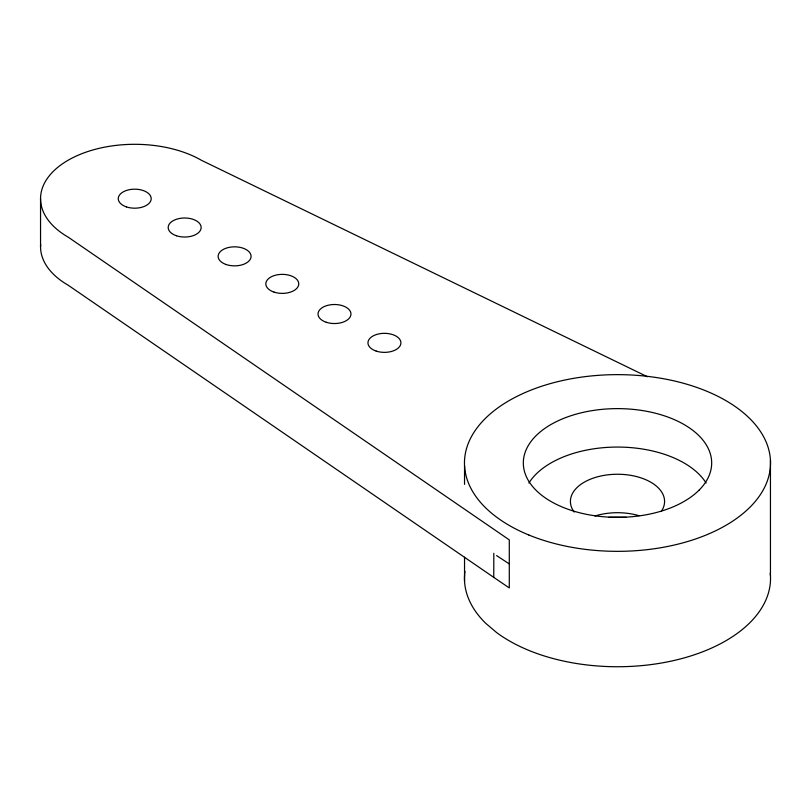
<?xml version="1.0" encoding="UTF-8"?>
<svg xmlns="http://www.w3.org/2000/svg" width="811" height="811" viewBox="0 0 811 811"><rect width="100%" height="100%" fill="white"/><g stroke="black" fill="none" stroke-linecap="round" stroke-linejoin="round"><path stroke-width="1.22" d="M647.421 376.76L201.31 160.233A94.167 54.367 0 0 0 68.134 160.233A94.167 54.367 0 0 0 68.134 237.126L509.288 539.883L509.288 587.934L493.757 577.361L493.818 553.315M496.575 555.586L509.288 563.909M493.757 577.361L68.134 285.188A94.167 54.367 0 0 1 40.641 244.385M770.45 460.212L770.45 575.607M464.541 465.767L464.541 484.37M464.541 557.187L464.541 581.152M40.55 198.685L40.55 246.737M770.257 573.144A153.026 88.348 0 0 1 671.336 661.087A153.026 88.348 0 0 1 496.575 632.529L485.779 623.355A153.026 88.348 0 0 1 464.956 571.289M608.706 517.377A105.947 61.17 0 0 1 626.285 517.377M528.894 483.021A94.167 54.367 0 0 1 617.495 447.064A94.167 54.367 0 0 1 706.097 483.021M574.158 512.065A47.089 27.189 0 0 1 616.674 474.253A47.089 27.189 0 0 1 661.452 511.183M595.021 515.989A47.089 27.189 0 0 1 638.875 515.664M699.052 490.179L698.555 490.665A94.167 54.367 0 0 1 535.615 489.844A94.167 54.367 0 0 1 617.83 408.622A94.167 54.367 0 0 1 699.052 490.179M126.486 206.917A16.484 9.519 0 0 0 151.201 198.685A16.484 9.519 0 0 0 126.486 190.443A16.484 9.519 0 0 0 126.486 206.917M176.423 235.758A16.484 9.519 0 0 0 201.148 227.516A16.484 9.519 0 0 0 176.423 219.274A16.484 9.519 0 0 0 176.423 235.758M226.37 264.589A16.484 9.519 0 0 0 251.086 256.347A16.484 9.519 0 0 0 226.37 248.105A16.484 9.519 0 0 0 226.37 264.589M274.047 292.112A16.484 9.519 0 0 0 298.762 283.88A16.484 9.519 0 0 0 274.047 275.639A16.484 9.519 0 0 0 274.047 292.112M326.255 322.261A16.484 9.519 0 0 0 350.97 314.019A16.484 9.519 0 0 0 326.255 305.777A16.484 9.519 0 0 0 326.255 322.261M376.192 351.092A16.484 9.519 0 0 0 400.918 342.85A16.484 9.519 0 0 0 376.192 334.608A16.484 9.519 0 0 0 376.192 351.092M528.853 535.007A153.026 88.348 0 0 0 769.842 471.303A153.026 88.348 0 0 0 553.791 382.66A153.026 88.348 0 0 0 528.853 535.007"/></g></svg>
